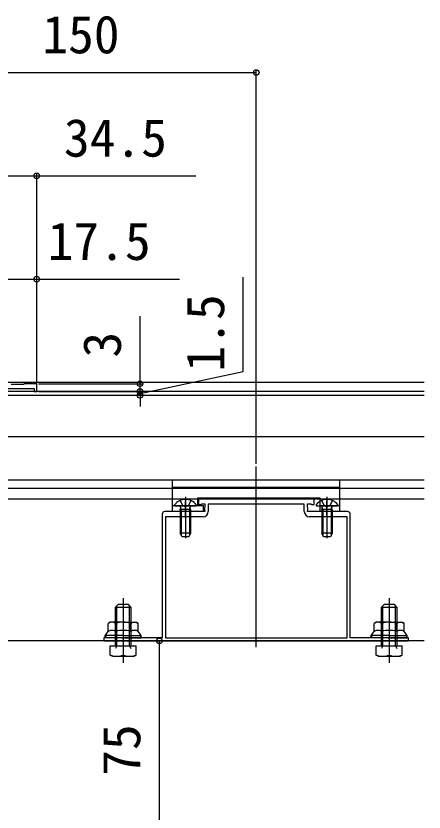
# Model space of a CAD drawing. Units: millimetres, scale not verified. Extents: x -875 to 875, y -1304 to 1297.
# Drawn here: x -513.1 to -355, y 69 to 377.2 of the extents above; entities that cross this region are included whole.
import ezdxf
from ezdxf.enums import TextEntityAlignment as Align

# ---------------------------------------------------------------- set-up
doc = ezdxf.new("R2010")
doc.units = ezdxf.units.MM
doc.header["$LTSCALE"] = 8
for name, color, linetype in [('0-2_YKK_11', 7, 'Continuous'), ('0-4_YKK_12', 2, 'Continuous'), ('0-5_YKK_13', 4, 'Continuous'), ('0-6_YKK_D', 6, 'Continuous')]:
    doc.layers.add(name, color=color, linetype=linetype)
doc.styles.add('ＭＳ ゴシック', font='')
doc.styles.get('ＭＳ ゴシック').set_extended_font_data('MS Gothic')

msp = doc.modelspace()

# ---------------------------------------------------------------- linework, layer by layer
at = {"layer": '0-2_YKK_11'}
for points in [[(-532.6, 233.012), (-506, 233.012), (-506, 231.812), (-505, 231.812), (-505, 234.812), (-509.85, 234.812), (-510.15, 234.512), (-514.85, 234.512)], [(-384.6, 185.312), (-400.1, 185.312), (-400.1, 185.787), (-399.988, 186.022), (-399.988, 186.802), (-400.1, 187.036), (-400.1, 188.312), (-398.9, 188.312), (-398.6, 188.012), (-397.6, 188.012), (-397.6, 190.312), (-419.329, 190.312), (-419.521, 190.169), (-420.479, 190.169), (-420.671, 190.312), (-442.4, 190.312), (-442.4, 188.012), (-441.4, 188.012), (-441.1, 188.312), (-439.9, 188.312), (-439.9, 187.036), (-440.013, 186.802), (-440.013, 186.022), (-439.9, 185.787), (-439.9, 185.312), (-455.4, 185.312)], [(-401.4, 185.312), (-401.4, 188.212), (-438.6, 188.212), (-438.6, 185.312)], [(-479, 135.312), (-361, 135.312), (-361, 136.512), (-368.042, 136.512), (-368.225, 136.392), (-368.775, 136.392), (-368.958, 136.512), (-383.6, 136.512), (-383.6, 184.312)], [(-456.4, 184.312), (-456.4, 136.512), (-471.042, 136.512), (-471.225, 136.392), (-471.775, 136.392), (-471.958, 136.512), (-479, 136.512), (-479, 135.312)], [(-455.2, 136.512), (-384.8, 136.512), (-384.8, 183.312), (-399.4, 183.312)], [(-440.6, 183.312), (-455.2, 183.312), (-455.2, 136.512)]]:
    msp.add_lwpolyline(points, dxfattribs=at)
for centre, radius, start, end in [((-455.4, 184.312), 1, 90.00001, 179.99999), ((-440.6, 185.312), 2, 270.00001, 359.99999), ((-399.4, 185.312), 2, 180.00001, 269.99999), ((-384.6, 184.312), 1, 0.00001, 89.99999)]:
    msp.add_arc(centre, radius, start, end, dxfattribs=at)
at = {"layer": '0-4_YKK_12'}
for p, q in [((-355, 235.312), (-539, 235.312)), ((-355, 231.812), (-539, 231.812)), ((-355, 230.312), (-522.5, 230.312)), ((-355, 214.312), (-531.5, 214.312)), ((-420, 132.812), (-420, 202.812)), ((-355, 197.512), (-539, 197.512)), ((-355, 194.312), (-540, 194.312)), ((-522.5, 190.312), (-355, 190.312)), ((-355, 135.312), (-539, 135.312))]:
    msp.add_line(p, q, dxfattribs=at)
at = {"layer": '0-5_YKK_13'}
for p, q in [((-387.6, 197.512), (-452.4, 197.512)), ((-452.4, 194.906), (-452.4, 197.512)), ((-387.6, 194.906), (-387.6, 197.512)), ((-452.4, 194.829), (-452.4, 194.906)), ((-452.4, 194.812), (-452.4, 194.829)), ((-452.4, 194.812), (-387.6, 194.812)), ((-452.4, 187.812), (-452.4, 194.812)), ((-387.6, 194.829), (-387.6, 194.906)), ((-387.6, 194.812), (-387.6, 194.829)), ((-387.6, 187.812), (-387.6, 194.812)), ((-449.475, 189.589), (-448.545, 187.724)), ((-447.4, 191.012), (-447.4, 175.049)), ((-447.4, 183.312), (-447.4, 189.512)), ((-445.325, 189.589), (-446.255, 187.724)), ((-442.6, 190.612), (-395.4, 190.612)), ((-442.6, 187.812), (-442.6, 190.612)), ((-395.4, 190.612), (-395.4, 187.812)), ((-394.675, 189.589), (-393.745, 187.724)), ((-392.6, 191.012), (-392.6, 175.049)), ((-392.6, 183.312), (-392.6, 189.512)), ((-390.525, 189.589), (-391.455, 187.724)), ((-452.4, 187.512), (-452.4, 187.812)), ((-440.4, 187.512), (-452.4, 187.512)), ((-452.4, 186.512), (-452.4, 187.512)), ((-452.4, 186.312), (-452.4, 186.512)), ((-451.376, 187.512), (-443.424, 187.512)), ((-449.4, 186.112), (-449.255, 186.924)), ((-445.4, 186.112), (-449.4, 186.112)), ((-449.4, 186.112), (-449.4, 176.912)), ((-449.021, 186.112), (-449.261, 187.127)), ((-449.021, 186.112), (-449.021, 176.154)), ((-448.545, 187.724), (-447.4, 187.115)), ((-446.255, 187.724), (-447.4, 187.115)), ((-445.779, 186.112), (-445.539, 187.127)), ((-445.779, 186.112), (-445.779, 176.154)), ((-445.4, 186.112), (-445.545, 186.924)), ((-445.4, 186.112), (-445.4, 176.912)), ((-442.6, 187.512), (-442.6, 187.812)), ((-440.4, 186.512), (-440.4, 187.512)), ((-440.4, 186.312), (-440.4, 186.512)), ((-440.4, 185.312), (-440.4, 186.312)), ((-396.576, 187.512), (-388.624, 187.512)), ((-395.4, 187.812), (-395.4, 187.512)), ((-395.4, 186.512), (-395.4, 186.312)), ((-395.4, 186.312), (-395.4, 185.312)), ((-387.6, 185.312), (-395.4, 185.312)), ((-394.6, 186.112), (-394.455, 186.924)), ((-390.6, 186.112), (-394.6, 186.112)), ((-394.6, 186.112), (-394.6, 176.912)), ((-394.221, 186.112), (-394.461, 187.127)), ((-394.221, 186.112), (-394.221, 176.154)), ((-393.745, 187.724), (-392.6, 187.115)), ((-391.455, 187.724), (-392.6, 187.115)), ((-390.979, 186.112), (-390.739, 187.127)), ((-390.979, 186.112), (-390.979, 176.154)), ((-390.6, 186.112), (-390.745, 186.924)), ((-390.6, 186.112), (-390.6, 176.912)), ((-387.6, 187.512), (-387.6, 187.812)), ((-387.6, 186.312), (-387.6, 186.512)), ((-387.6, 185.312), (-387.6, 186.312)), ((-445.4, 176.912), (-449.4, 176.912)), ((-448.7, 175.512), (-449.4, 176.912)), ((-445.4, 176.912), (-446.1, 175.512)), ((-390.6, 176.912), (-394.6, 176.912)), ((-393.9, 175.512), (-394.6, 176.912)), ((-390.6, 176.912), (-391.3, 175.512)), ((-446.1, 175.512), (-448.7, 175.512)), ((-391.3, 175.512), (-393.9, 175.512)), ((-471.5, 151.812), (-471.5, 126.812)), ((-368.5, 151.812), (-368.5, 126.812)), ((-474.5, 148.312), (-473.5, 149.312)), ((-474.5, 148.312), (-468.5, 148.312)), ((-474.5, 133.312), (-474.5, 148.312)), ((-473.96, 133.312), (-473.96, 148.852)), ((-469.5, 149.312), (-473.5, 149.312)), ((-468.5, 148.312), (-469.5, 149.312)), ((-469.04, 133.312), (-469.04, 148.852)), ((-468.5, 148.312), (-468.5, 133.312)), ((-371.5, 148.312), (-370.5, 149.312)), ((-371.5, 148.312), (-365.5, 148.312)), ((-371.5, 133.312), (-371.5, 148.312)), ((-370.96, 133.312), (-370.96, 148.852)), ((-366.5, 149.312), (-370.5, 149.312)), ((-365.5, 148.312), (-366.5, 149.312)), ((-366.04, 133.312), (-366.04, 148.852)), ((-365.5, 148.312), (-365.5, 133.312)), ((-476.5, 142.512), (-477.274, 142.065)), ((-477.274, 138.912), (-477.274, 142.065)), ((-471.5, 142.512), (-476.5, 142.512)), ((-474.387, 138.912), (-474.387, 142.065)), ((-471.5, 142.512), (-466.5, 142.512)), ((-468.613, 138.912), (-468.613, 142.065)), ((-466.5, 142.512), (-465.726, 142.065)), ((-465.726, 138.912), (-465.726, 142.065)), ((-373.5, 142.512), (-374.274, 142.065)), ((-374.274, 138.912), (-374.274, 142.065)), ((-368.5, 142.512), (-373.5, 142.512)), ((-371.387, 138.912), (-371.387, 142.065)), ((-368.5, 142.512), (-363.5, 142.512)), ((-365.613, 138.912), (-365.613, 142.065)), ((-363.5, 142.512), (-362.726, 142.065)), ((-362.726, 138.912), (-362.726, 142.065)), ((-478.5, 136.512), (-478.5, 137.312)), ((-471.5, 136.512), (-478.5, 136.512)), ((-471.5, 136.512), (-464.5, 136.512)), ((-464.5, 136.512), (-464.5, 137.312)), ((-375.5, 136.512), (-375.5, 137.312)), ((-368.5, 136.512), (-375.5, 136.512)), ((-368.5, 136.512), (-361.5, 136.512)), ((-361.5, 136.512), (-361.5, 137.312)), ((-476.5, 133.312), (-466.5, 133.312)), ((-476.5, 129.762), (-476.5, 133.312)), ((-474.5, 133.312), (-468.5, 133.312)), ((-473.96, 133.312), (-474.5, 132.377)), ((-471.5, 133.312), (-471.5, 129.758)), ((-469.04, 133.312), (-468.5, 132.377)), ((-466.5, 129.762), (-466.5, 133.312)), ((-373.5, 133.312), (-363.5, 133.312)), ((-373.5, 129.762), (-373.5, 133.312)), ((-371.5, 133.312), (-365.5, 133.312)), ((-370.96, 133.312), (-371.5, 132.377)), ((-368.5, 133.312), (-368.5, 129.758)), ((-366.04, 133.312), (-365.5, 132.377)), ((-363.5, 129.762), (-363.5, 133.312)), ((-475.726, 129.315), (-476.5, 129.762)), ((-467.274, 129.315), (-466.5, 129.762)), ((-372.726, 129.315), (-373.5, 129.762)), ((-364.274, 129.315), (-363.5, 129.762)), ((-475.721, 129.312), (-467.279, 129.312)), ((-372.721, 129.312), (-364.279, 129.312))]:
    msp.add_line(p, q, dxfattribs=at)
for points in [[(-440.4, 185.312), (-452.4, 185.312), (-452.4, 186.312)], [(-387.6, 186.512), (-387.6, 187.512), (-395.4, 187.512), (-395.4, 186.512)], [(-471.5, 137.312), (-478.5, 137.312), (-477.274, 138.912)], [(-471.5, 137.312), (-464.5, 137.312), (-465.726, 138.912)], [(-368.5, 137.312), (-375.5, 137.312), (-374.274, 138.912)], [(-368.5, 137.312), (-361.5, 137.312), (-362.726, 138.912)]]:
    msp.add_lwpolyline(points, dxfattribs=at)
for centre, radius, start, end in [((-447.4, 184.712), 5.3, 37.71409, 142.28591), ((-392.6, 184.712), 5.3, 37.71409, 142.28591), ((-451.376, 187.786), 0.274, 142.28591, 270), ((-449.748, 187.012), 0.5, 349.90904, 90), ((-445.052, 187.012), 0.5, 90, 190.09096), ((-443.424, 187.786), 0.274, 270, 37.71409), ((-396.576, 187.786), 0.274, 142.28591, 270), ((-394.948, 187.012), 0.5, 349.90904, 90), ((-390.252, 187.012), 0.5, 90, 190.09096), ((-388.624, 187.786), 0.274, 270, 37.71409), ((-475.83, 139.956), 2.556, 55.61575, 124.38425), ((-471.5, 132.958), 9.553, 90, 107.58795), ((-471.5, 132.958), 9.553, 72.41205, 90), ((-467.17, 139.956), 2.556, 55.61575, 124.38425), ((-372.83, 139.956), 2.556, 55.61575, 124.38425), ((-368.5, 132.958), 9.553, 90, 107.58795), ((-368.5, 132.958), 9.553, 72.41205, 90), ((-364.17, 139.956), 2.556, 55.61575, 124.38425), ((-475.83, 136.803), 2.556, 55.61575, 124.38425), ((-471.5, 129.805), 9.553, 90, 107.58795), ((-471.5, 129.805), 9.553, 72.41205, 90), ((-467.17, 136.803), 2.556, 55.61575, 124.38425), ((-372.83, 136.803), 2.556, 55.61575, 124.38425), ((-368.5, 129.805), 9.553, 90, 107.58795), ((-368.5, 129.805), 9.553, 72.41205, 90), ((-364.17, 136.803), 2.556, 55.61575, 124.38425), ((-474, 136.481), 7.169, 249.59205, 290.40795), ((-469, 136.481), 7.169, 249.59205, 290.40795), ((-371, 136.481), 7.169, 249.59205, 290.40795), ((-366, 136.481), 7.169, 249.59205, 290.40795)]:
    msp.add_arc(centre, radius, start, end, dxfattribs=at)
for centre, start_param, end_param in [((-477, 137.312), 6.2831853, 7.8539816), ((-466, 137.312), 1.5707963, 3.1415927), ((-374, 137.312), 6.2831853, 7.8539816), ((-363, 137.312), 1.5707963, 3.1415927)]:
    msp.add_ellipse(centre, major_axis=(-1.5, 0), ratio=0.533333, start_param=start_param, end_param=end_param, dxfattribs=at)
at = {"layer": '0-6_YKK_D'}
for p, q in [((-540, 355.312), (-420, 355.312)), ((-420, 203.812), (-420, 356.312)), ((-505, 235.512), (-505, 316.312)), ((-505, 235.512), (-505, 276.312)), ((-465, 234.812), (-465, 261.003)), ((-504.3, 234.812), (-464, 234.812)), ((-465, 231.812), (-465, 236.112)), ((-465, 231.812), (-465, 234.812)), ((-504.3, 231.812), (-464, 231.812)), ((-504.3, 231.812), (-464, 231.812)), ((-465, 231.812), (-465, 227.512)), ((-465, 231.812), (-465, 230.312)), ((-465, 231.812), (-465, 230.312)), ((-465, 230.312), (-465, 226.012)), ((-464.096, 135.312), (-456.5, 135.312)), ((-457.5, 60.312), (-457.5, 135.312))]:
    msp.add_line(p, q, dxfattribs=at)
for points in [[(-539.5, 315.312), (-505, 315.312), (-443.393, 315.312)], [(-522.5, 275.312), (-505, 275.312), (-449.7, 275.312)], [(-465, 231.062), (-425, 239.594), (-425, 276.048)]]:
    msp.add_lwpolyline(points, dxfattribs=at)
for centre in [(-420, 355.312), (-505, 315.312), (-505, 275.312), (-465, 234.812), (-465, 231.812), (-465, 231.812), (-465, 230.312), (-457.5, 135.312)]:
    msp.add_circle(centre, 1.075, dxfattribs=at)

# ---------------------------------------------------------------- texts
at = {"layer": '0-6_YKK_D', "style": 'ＭＳ ゴシック'}
for s, p in [('150', (-502.841, 358.312)), ('34.5', (-494.461, 318.312)), ('17.5', (-500.768, 278.312))]:
    msp.add_text(s, height=14.66, dxfattribs=at).set_placement(p, align=Align.BOTTOM_LEFT)
for s, p in [('1.5', (-428, 239.525)), ('3', (-468, 244.935)), ('75', (-460.5, 83.039))]:
    msp.add_text(s, height=14.66, rotation=90, dxfattribs=at).set_placement(p, align=Align.BOTTOM_LEFT)

doc.saveas('drawing.dxf')
